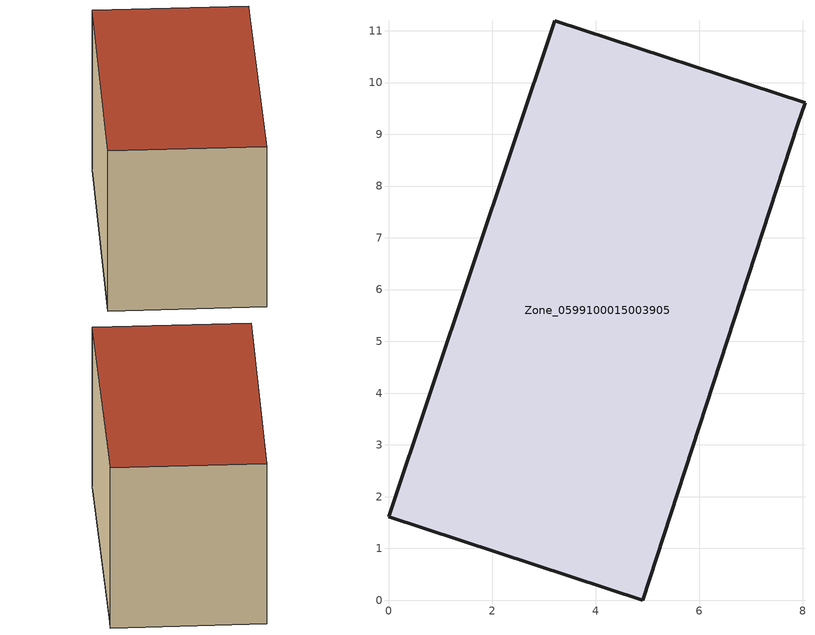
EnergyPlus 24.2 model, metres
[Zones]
Zone_0599100015003905
 floor ground (C_G): 3.21,11.19 8.05,9.61 7.9,9.2 4.91,0 0,1.61 z0.76
 wall outside (C_F): 0,1.61 4.91,0 7.9,9.2 8.05,9.61 3.21,11.19 0,1.61 z0.76:6.6
 roof outside (C_R): 8.05,9.61 3.21,11.19 0,1.61 4.91,0 7.9,9.2 z6.6
[BUILDING]
Pand.0599100015003905: North Axis=0; Terrain=City; Loads Convergence Tolerance Value=0.04; Temperature Convergence Tolerance Value=0.4; Solar Distribution=FullExterior; Maximum Number of Warmup Days=25; Minimum Number of Warmup Days=1
[Site:Location]
Rotterdam.The.Hague.AP_ZH_NLD Design_Conditions: Latitude=51.96; Longitude=4.45; Time Zone=1; Elevation=-4.5
[SITE:GROUNDTEMPERATURE:BUILDINGSURFACE]
18, 18, 18, 18, 18, 18, 18, 18, 18, 18, 18, 18
[MATERIAL] Thermal Absorptance=0.9; Solar Absorptance=0.7; Visible Absorptance=0.7
Name | Roughness | Thickness | Conductivity | Density | Specific Heat
G.TC.1965-1974 | MediumSmooth | 0.15 | 0.882353 | 540 | 1210
F.TC.1965-1974 | Rough | 0.3 | 0.697674 | 1920 | 840
R.TC.1965-1974 | MediumRough | 0.2 | 0.232558 | 1500 | 1000
[CONSTRUCTION]
C_G: G.TC.1965-1974
C_F: F.TC.1965-1974
C_R: R.TC.1965-1974
[ZONE]
Zone_0599100015003905: Type=1; Multiplier=1; Ceiling Height=Autocalculate; Volume=Autocalculate; Floor Area=autocalculate; Part of Total Floor Area=Yes
[ZONEINFILTRATION:DESIGNFLOWRATE]
Infil_Zone_0599100015003905: Zone or ZoneList or Space or SpaceList=Zone_0599100015003905; Schedule=AlwaysOn; Design Flow Rate Calculation Method=Flow/Area; Flow Rate per Floor Area=0.003; Constant Term Coefficient=1; Temperature Term Coefficient=0; Velocity Term Coefficient=0; Velocity Squared Term Coefficient=0
[HVACTEMPLATE:ZONE:IDEALLOADSAIRSYSTEM]
Zone_0599100015003905: Maximum Heating Supply Air Temperature=50; Minimum Cooling Supply Air Temperature=13; Maximum Heating Supply Air Humidity Ratio=0.0156; Minimum Cooling Supply Air Humidity Ratio=0.0077; Heating Limit=NoLimit; Cooling Limit=NoLimit; Dehumidification Control Type=ConstantSensibleHeatRatio; Cooling Sensible Heat Ratio=0.7; Dehumidification Setpoint=60; Humidification Control Type=None; Humidification Setpoint=30; Outdoor Air Method=None; Outdoor Air Flow Rate per Person=0.00944; Outdoor Air Flow Rate per Zone Floor Area=0; Outdoor Air Flow Rate per Zone=0; Demand Controlled Ventilation Type=None; Outdoor Air Economizer Type=NoEconomizer; Heat Recovery Type=None; Sensible Heat Recovery Effectiveness=0.7; Latent Heat Recovery Effectiveness=0.65
[ZONECONTROL:THERMOSTAT]
ThermostatControl_Zone_0599100015003905: Zone or ZoneList=Zone_0599100015003905; Control Type Schedule=DualSetpointControlType; Control 1=Thermostat_Zone_0599100015003905; Temperature Difference Between Cutout And Setpoint=0
[THERMOSTATSETPOINT:DUALSETPOINT]
Thermostat_Zone_0599100015003905: Heating Setpoint Temperature Schedule=HeatingSetpoint_Zone_0599100015003905; Cooling Setpoint Temperature Schedule=CoolingSetpoint_Zone_0599100015003905
[SCHEDULE:COMPACT]
HeatingSetpoint_Zone_0599100015003905: Through: 12/31, For: AllDays, Until: 24:00, 21
CoolingSetpoint_Zone_0599100015003905: Through: 12/31, For: AllDays, Until: 24:00, 24
DualSetpointControlType: Through: 12/31, For: AllDays, Until: 24:00, 4
AlwaysOn: Through: 12/31, For: AllDays, Until: 24:00, 1
